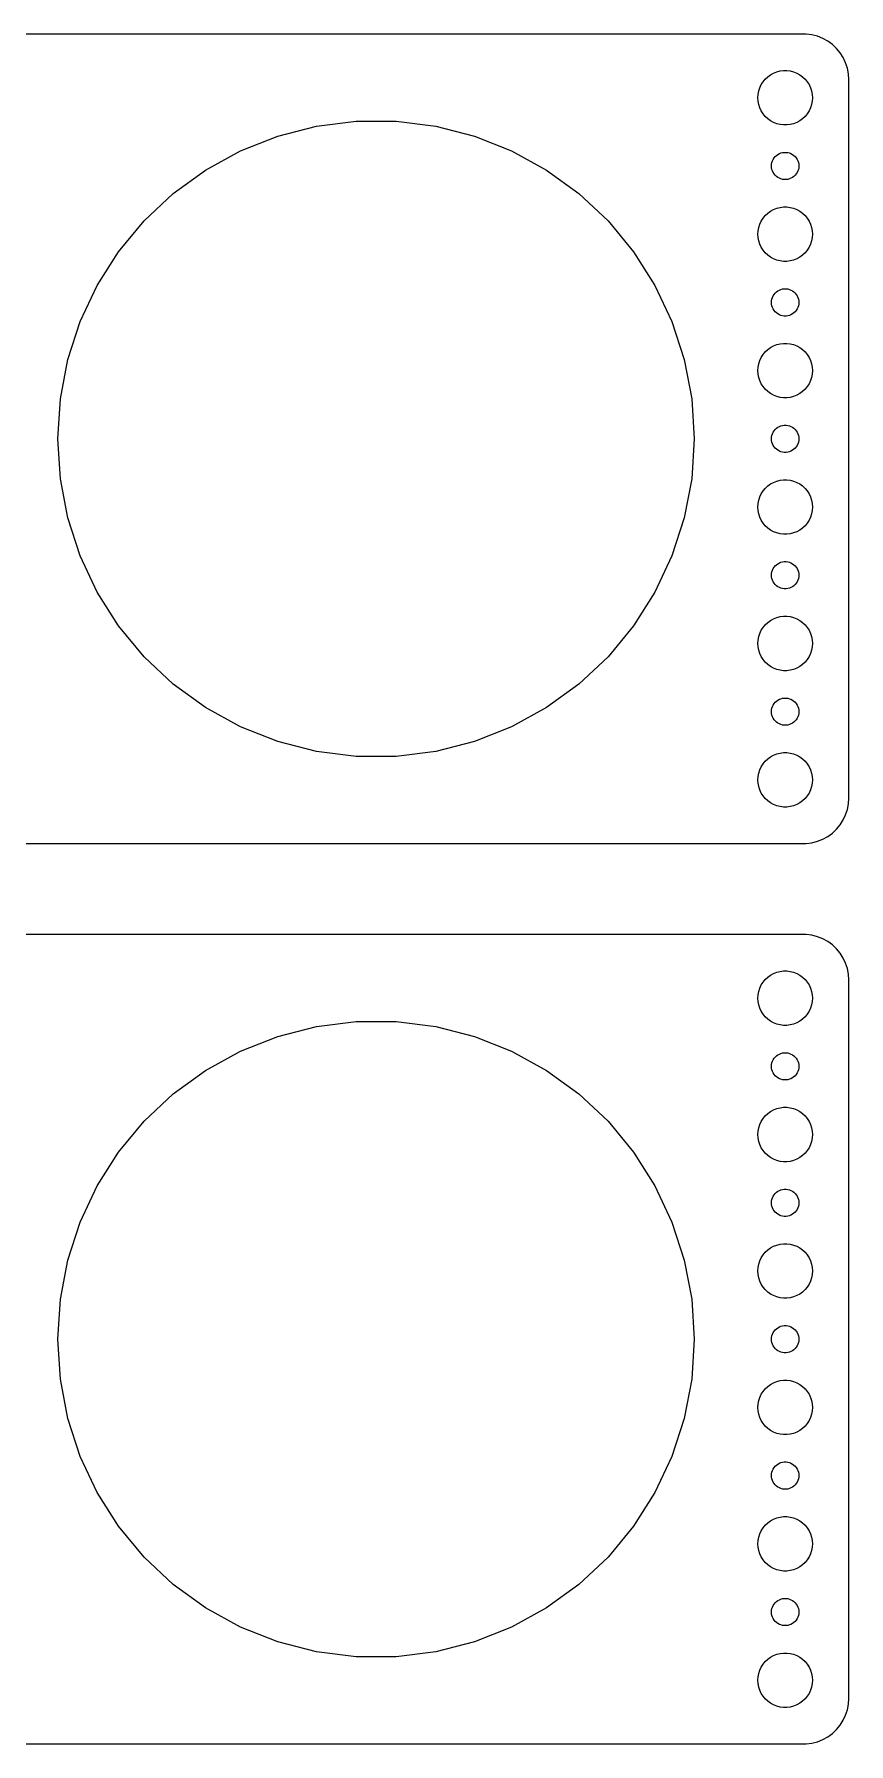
# Model space of a CAD drawing. Header units: metres. Extents: x -202 to 202, y 55 to 242.
# Drawn here: x 112.4 to 202, y 54.5 to 242.5 of the extents above; entities that cross this region are included whole.
import ezdxf

# ---------------------------------------------------------------- set-up
doc = ezdxf.new("R2010")
doc.units = ezdxf.units.M

msp = doc.modelspace()

# ---------------------------------------------------------------- linework, layer by layer
for p, q in [((197.314, 242.49), (-197.314, 242.49)), ((197.937, 242.411), (197.314, 242.49)), ((198.545, 242.255), (197.937, 242.411)), ((199.129, 242.024), (198.545, 242.255)), ((199.679, 241.722), (199.129, 242.024)), ((200.187, 241.353), (199.679, 241.722)), ((200.645, 240.923), (200.187, 241.353)), ((201.045, 240.439), (200.645, 240.923)), ((201.382, 239.909), (201.045, 240.439)), ((201.649, 239.341), (201.382, 239.909)), ((201.843, 238.743), (201.649, 239.341)), ((201.961, 238.127), (201.843, 238.743)), ((192.211, 236.604), (192.371, 236.945)), ((192.371, 236.945), (192.573, 237.263)), ((192.573, 237.263), (192.813, 237.554)), ((192.813, 237.554), (193.088, 237.812)), ((193.088, 237.812), (193.393, 238.033)), ((193.393, 238.033), (193.723, 238.214)), ((193.723, 238.214), (194.073, 238.353)), ((194.073, 238.353), (194.438, 238.447)), ((194.438, 238.447), (194.812, 238.494)), ((194.812, 238.494), (195.188, 238.494)), ((195.188, 238.494), (195.562, 238.447)), ((195.562, 238.447), (195.927, 238.353)), ((195.927, 238.353), (196.277, 238.214)), ((196.277, 238.214), (196.607, 238.033)), ((196.607, 238.033), (196.912, 237.812)), ((196.912, 237.812), (197.187, 237.554)), ((197.187, 237.554), (197.427, 237.263)), ((197.427, 237.263), (197.629, 236.945)), ((197.629, 236.945), (197.789, 236.604)), ((202, 237.5), (201.961, 238.127)), ((202, 158.5), (202, 237.5)), ((192, 235.5), (192.024, 235.876)), ((192.024, 235.124), (192, 235.5)), ((192.024, 235.876), (192.094, 236.246)), ((192.094, 234.754), (192.024, 235.124)), ((192.094, 236.246), (192.211, 236.604)), ((197.789, 236.604), (197.906, 236.246)), ((197.906, 236.246), (197.976, 235.876)), ((197.976, 235.124), (197.906, 234.754)), ((197.976, 235.876), (198, 235.5)), ((198, 235.5), (197.976, 235.124)), ((192.211, 234.396), (192.094, 234.754)), ((192.371, 234.055), (192.211, 234.396)), ((192.573, 233.737), (192.371, 234.055)), ((192.813, 233.446), (192.573, 233.737)), ((193.088, 233.188), (192.813, 233.446)), ((193.393, 232.967), (193.088, 233.188)), ((196.912, 233.188), (196.607, 232.967)), ((197.187, 233.446), (196.912, 233.188)), ((197.427, 233.737), (197.187, 233.446)), ((197.629, 234.055), (197.427, 233.737)), ((197.789, 234.396), (197.629, 234.055)), ((197.906, 234.754), (197.789, 234.396)), ((135.098, 229.669), (139.184, 231.287)), ((139.184, 231.287), (143.442, 232.38)), ((143.442, 232.38), (147.802, 232.931)), ((147.802, 232.931), (152.198, 232.931)), ((152.198, 232.931), (156.558, 232.38)), ((156.558, 232.38), (160.816, 231.287)), ((160.816, 231.287), (164.902, 229.669)), ((193.723, 232.786), (193.393, 232.967)), ((194.073, 232.647), (193.723, 232.786)), ((194.438, 232.553), (194.073, 232.647)), ((194.812, 232.506), (194.438, 232.553)), ((195.188, 232.506), (194.812, 232.506)), ((195.562, 232.553), (195.188, 232.506)), ((195.927, 232.647), (195.562, 232.553)), ((196.277, 232.786), (195.927, 232.647)), ((196.607, 232.967), (196.277, 232.786)), ((131.246, 227.551), (135.098, 229.669)), ((164.902, 229.669), (168.754, 227.551)), ((194.196, 229.266), (194.361, 229.357)), ((194.361, 229.357), (194.536, 229.427)), ((194.536, 229.427), (194.719, 229.473)), ((194.719, 229.473), (194.906, 229.497)), ((194.906, 229.497), (195.094, 229.497)), ((195.094, 229.497), (195.281, 229.473)), ((195.281, 229.473), (195.464, 229.427)), ((195.464, 229.427), (195.639, 229.357)), ((195.639, 229.357), (195.804, 229.266)), ((127.69, 224.968), (131.246, 227.551)), ((168.754, 227.551), (172.31, 224.968)), ((193.5, 228), (193.512, 228.188)), ((193.512, 227.812), (193.5, 228)), ((193.512, 228.188), (193.547, 228.373)), ((193.547, 227.627), (193.512, 227.812)), ((193.547, 228.373), (193.605, 228.552)), ((193.605, 227.448), (193.547, 227.627)), ((193.605, 228.552), (193.686, 228.723)), ((193.686, 228.723), (193.786, 228.882)), ((193.786, 228.882), (193.907, 229.027)), ((193.907, 229.027), (194.044, 229.156)), ((194.044, 229.156), (194.196, 229.266)), ((195.804, 229.266), (195.956, 229.156)), ((195.956, 229.156), (196.093, 229.027)), ((196.093, 229.027), (196.214, 228.882)), ((196.214, 228.882), (196.314, 228.723)), ((196.314, 228.723), (196.395, 228.552)), ((196.395, 228.552), (196.453, 228.373)), ((196.453, 227.627), (196.395, 227.448)), ((196.453, 228.373), (196.488, 228.188)), ((196.488, 227.812), (196.453, 227.627)), ((196.488, 228.188), (196.5, 228)), ((196.5, 228), (196.488, 227.812)), ((193.686, 227.277), (193.605, 227.448)), ((193.786, 227.118), (193.686, 227.277)), ((193.907, 226.973), (193.786, 227.118)), ((194.044, 226.844), (193.907, 226.973)), ((194.196, 226.734), (194.044, 226.844)), ((194.361, 226.643), (194.196, 226.734)), ((194.536, 226.573), (194.361, 226.643)), ((194.719, 226.527), (194.536, 226.573)), ((194.906, 226.503), (194.719, 226.527)), ((195.094, 226.503), (194.906, 226.503)), ((195.281, 226.527), (195.094, 226.503)), ((195.464, 226.573), (195.281, 226.527)), ((195.639, 226.643), (195.464, 226.573)), ((195.804, 226.734), (195.639, 226.643)), ((195.956, 226.844), (195.804, 226.734)), ((196.093, 226.973), (195.956, 226.844)), ((196.214, 227.118), (196.093, 226.973)), ((196.314, 227.277), (196.214, 227.118)), ((196.395, 227.448), (196.314, 227.277)), ((124.486, 221.959), (127.69, 224.968)), ((172.31, 224.968), (175.514, 221.959)), ((121.684, 218.572), (124.486, 221.959)), ((175.514, 221.959), (178.316, 218.572)), ((192.211, 221.604), (192.371, 221.945)), ((192.371, 221.945), (192.573, 222.263)), ((192.573, 222.263), (192.813, 222.554)), ((192.813, 222.554), (193.088, 222.812)), ((193.088, 222.812), (193.393, 223.033)), ((193.393, 223.033), (193.723, 223.214)), ((193.723, 223.214), (194.073, 223.353)), ((194.073, 223.353), (194.438, 223.447)), ((194.438, 223.447), (194.812, 223.494)), ((194.812, 223.494), (195.188, 223.494)), ((195.188, 223.494), (195.562, 223.447)), ((195.562, 223.447), (195.927, 223.353)), ((195.927, 223.353), (196.277, 223.214)), ((196.277, 223.214), (196.607, 223.033)), ((196.607, 223.033), (196.912, 222.812)), ((196.912, 222.812), (197.187, 222.554)), ((197.187, 222.554), (197.427, 222.263)), ((197.427, 222.263), (197.629, 221.945)), ((197.629, 221.945), (197.789, 221.604)), ((192, 220.5), (192.024, 220.876)), ((192.024, 220.124), (192, 220.5)), ((192.024, 220.876), (192.094, 221.246)), ((192.094, 219.754), (192.024, 220.124)), ((192.094, 221.246), (192.211, 221.604)), ((197.789, 221.604), (197.906, 221.246)), ((197.906, 221.246), (197.976, 220.876)), ((197.976, 220.124), (197.906, 219.754)), ((197.976, 220.876), (198, 220.5)), ((198, 220.5), (197.976, 220.124)), ((119.329, 214.861), (121.684, 218.572)), ((178.316, 218.572), (180.671, 214.861)), ((192.211, 219.396), (192.094, 219.754)), ((192.371, 219.055), (192.211, 219.396)), ((192.573, 218.737), (192.371, 219.055)), ((192.813, 218.446), (192.573, 218.737)), ((193.088, 218.188), (192.813, 218.446)), ((193.393, 217.967), (193.088, 218.188)), ((196.912, 218.188), (196.607, 217.967)), ((197.187, 218.446), (196.912, 218.188)), ((197.427, 218.737), (197.187, 218.446)), ((197.629, 219.055), (197.427, 218.737)), ((197.789, 219.396), (197.629, 219.055)), ((197.906, 219.754), (197.789, 219.396)), ((193.723, 217.786), (193.393, 217.967)), ((194.073, 217.647), (193.723, 217.786)), ((194.438, 217.553), (194.073, 217.647)), ((194.812, 217.506), (194.438, 217.553)), ((195.188, 217.506), (194.812, 217.506)), ((195.562, 217.553), (195.188, 217.506)), ((195.927, 217.647), (195.562, 217.553)), ((196.277, 217.786), (195.927, 217.647)), ((196.607, 217.967), (196.277, 217.786)), ((117.458, 210.884), (119.329, 214.861)), ((180.671, 214.861), (182.542, 210.884)), ((194.196, 214.266), (194.361, 214.357)), ((194.361, 214.357), (194.536, 214.427)), ((194.536, 214.427), (194.719, 214.473)), ((194.719, 214.473), (194.906, 214.497)), ((194.906, 214.497), (195.094, 214.497)), ((195.094, 214.497), (195.281, 214.473)), ((195.281, 214.473), (195.464, 214.427)), ((195.464, 214.427), (195.639, 214.357)), ((195.639, 214.357), (195.804, 214.266)), ((193.5, 213), (193.512, 213.188)), ((193.512, 212.812), (193.5, 213)), ((193.512, 213.188), (193.547, 213.373)), ((193.547, 212.627), (193.512, 212.812)), ((193.547, 213.373), (193.605, 213.552)), ((193.605, 212.448), (193.547, 212.627)), ((193.605, 213.552), (193.686, 213.723)), ((193.686, 212.277), (193.605, 212.448)), ((193.686, 213.723), (193.786, 213.882)), ((193.786, 213.882), (193.907, 214.027)), ((193.907, 214.027), (194.044, 214.156)), ((194.044, 214.156), (194.196, 214.266)), ((195.804, 214.266), (195.956, 214.156)), ((195.956, 214.156), (196.093, 214.027)), ((196.093, 214.027), (196.214, 213.882)), ((196.214, 213.882), (196.314, 213.723)), ((196.314, 213.723), (196.395, 213.552)), ((196.395, 212.448), (196.314, 212.277)), ((196.395, 213.552), (196.453, 213.373)), ((196.453, 212.627), (196.395, 212.448)), ((196.453, 213.373), (196.488, 213.188)), ((196.488, 212.812), (196.453, 212.627)), ((196.488, 213.188), (196.5, 213)), ((196.5, 213), (196.488, 212.812)), ((116.1, 206.704), (117.458, 210.884)), ((182.542, 210.884), (183.9, 206.704)), ((193.786, 212.118), (193.686, 212.277)), ((193.907, 211.973), (193.786, 212.118)), ((194.044, 211.844), (193.907, 211.973)), ((194.196, 211.734), (194.044, 211.844)), ((194.361, 211.643), (194.196, 211.734)), ((194.536, 211.573), (194.361, 211.643)), ((194.719, 211.527), (194.536, 211.573)), ((194.906, 211.503), (194.719, 211.527)), ((195.094, 211.503), (194.906, 211.503)), ((195.281, 211.527), (195.094, 211.503)), ((195.464, 211.573), (195.281, 211.527)), ((195.639, 211.643), (195.464, 211.573)), ((195.804, 211.734), (195.639, 211.643)), ((195.956, 211.844), (195.804, 211.734)), ((196.093, 211.973), (195.956, 211.844)), ((196.214, 212.118), (196.093, 211.973)), ((196.314, 212.277), (196.214, 212.118)), ((192.211, 206.604), (192.371, 206.945)), ((192.371, 206.945), (192.573, 207.263)), ((192.573, 207.263), (192.813, 207.554)), ((192.813, 207.554), (193.088, 207.812)), ((193.088, 207.812), (193.393, 208.033)), ((193.393, 208.033), (193.723, 208.214)), ((193.723, 208.214), (194.073, 208.353)), ((194.073, 208.353), (194.438, 208.447)), ((194.438, 208.447), (194.812, 208.494)), ((194.812, 208.494), (195.188, 208.494)), ((195.188, 208.494), (195.562, 208.447)), ((195.562, 208.447), (195.927, 208.353)), ((195.927, 208.353), (196.277, 208.214)), ((196.277, 208.214), (196.607, 208.033)), ((196.607, 208.033), (196.912, 207.812)), ((196.912, 207.812), (197.187, 207.554)), ((197.187, 207.554), (197.427, 207.263)), ((197.427, 207.263), (197.629, 206.945)), ((197.629, 206.945), (197.789, 206.604)), ((115.276, 202.387), (116.1, 206.704)), ((183.9, 206.704), (184.724, 202.387)), ((192, 205.5), (192.024, 205.876)), ((192.024, 205.124), (192, 205.5)), ((192.024, 205.876), (192.094, 206.246)), ((192.094, 204.754), (192.024, 205.124)), ((192.094, 206.246), (192.211, 206.604)), ((197.789, 206.604), (197.906, 206.246)), ((197.906, 206.246), (197.976, 205.876)), ((197.976, 205.124), (197.906, 204.754)), ((197.976, 205.876), (198, 205.5)), ((198, 205.5), (197.976, 205.124)), ((192.211, 204.396), (192.094, 204.754)), ((192.371, 204.055), (192.211, 204.396)), ((192.573, 203.737), (192.371, 204.055)), ((192.813, 203.446), (192.573, 203.737)), ((193.088, 203.188), (192.813, 203.446)), ((193.393, 202.967), (193.088, 203.188)), ((196.912, 203.188), (196.607, 202.967)), ((197.187, 203.446), (196.912, 203.188)), ((197.427, 203.737), (197.187, 203.446)), ((197.629, 204.055), (197.427, 203.737)), ((197.789, 204.396), (197.629, 204.055)), ((197.906, 204.754), (197.789, 204.396)), ((115, 198), (115.276, 202.387)), ((184.724, 202.387), (185, 198)), ((193.723, 202.786), (193.393, 202.967)), ((194.073, 202.647), (193.723, 202.786)), ((194.438, 202.553), (194.073, 202.647)), ((194.812, 202.506), (194.438, 202.553)), ((195.188, 202.506), (194.812, 202.506)), ((195.562, 202.553), (195.188, 202.506)), ((195.927, 202.647), (195.562, 202.553)), ((196.277, 202.786), (195.927, 202.647)), ((196.607, 202.967), (196.277, 202.786)), ((194.044, 199.156), (194.196, 199.266)), ((194.196, 199.266), (194.361, 199.357)), ((194.361, 199.357), (194.536, 199.427)), ((194.536, 199.427), (194.719, 199.473)), ((194.719, 199.473), (194.906, 199.497)), ((194.906, 199.497), (195.094, 199.497)), ((195.094, 199.497), (195.281, 199.473)), ((195.281, 199.473), (195.464, 199.427)), ((195.464, 199.427), (195.639, 199.357)), ((195.639, 199.357), (195.804, 199.266)), ((195.804, 199.266), (195.956, 199.156)), ((115.276, 193.613), (115, 198)), ((185, 198), (184.724, 193.613)), ((193.5, 198), (193.512, 198.188)), ((193.512, 197.812), (193.5, 198)), ((193.512, 198.188), (193.547, 198.373)), ((193.547, 197.627), (193.512, 197.812)), ((193.547, 198.373), (193.605, 198.552)), ((193.605, 197.448), (193.547, 197.627)), ((193.605, 198.552), (193.686, 198.723)), ((193.686, 197.277), (193.605, 197.448)), ((193.686, 198.723), (193.786, 198.882)), ((193.786, 198.882), (193.907, 199.027)), ((193.907, 199.027), (194.044, 199.156)), ((195.956, 199.156), (196.093, 199.027)), ((196.093, 199.027), (196.214, 198.882)), ((196.214, 198.882), (196.314, 198.723)), ((196.314, 198.723), (196.395, 198.552)), ((196.395, 197.448), (196.314, 197.277)), ((196.395, 198.552), (196.453, 198.373)), ((196.453, 197.627), (196.395, 197.448)), ((196.453, 198.373), (196.488, 198.188)), ((196.488, 197.812), (196.453, 197.627)), ((196.488, 198.188), (196.5, 198)), ((196.5, 198), (196.488, 197.812)), ((193.786, 197.118), (193.686, 197.277)), ((193.907, 196.973), (193.786, 197.118)), ((194.044, 196.844), (193.907, 196.973)), ((194.196, 196.734), (194.044, 196.844)), ((194.361, 196.643), (194.196, 196.734)), ((194.536, 196.573), (194.361, 196.643)), ((194.719, 196.527), (194.536, 196.573)), ((194.906, 196.503), (194.719, 196.527)), ((195.094, 196.503), (194.906, 196.503)), ((195.281, 196.527), (195.094, 196.503)), ((195.464, 196.573), (195.281, 196.527)), ((195.639, 196.643), (195.464, 196.573)), ((195.804, 196.734), (195.639, 196.643)), ((195.956, 196.844), (195.804, 196.734)), ((196.093, 196.973), (195.956, 196.844)), ((196.214, 197.118), (196.093, 196.973)), ((196.314, 197.277), (196.214, 197.118)), ((116.1, 189.296), (115.276, 193.613)), ((184.724, 193.613), (183.9, 189.296)), ((192.211, 191.604), (192.371, 191.945)), ((192.371, 191.945), (192.573, 192.263)), ((192.573, 192.263), (192.813, 192.554)), ((192.813, 192.554), (193.088, 192.812)), ((193.088, 192.812), (193.393, 193.033)), ((193.393, 193.033), (193.723, 193.214)), ((193.723, 193.214), (194.073, 193.353)), ((194.073, 193.353), (194.438, 193.447)), ((194.438, 193.447), (194.812, 193.494)), ((194.812, 193.494), (195.188, 193.494)), ((195.188, 193.494), (195.562, 193.447)), ((195.562, 193.447), (195.927, 193.353)), ((195.927, 193.353), (196.277, 193.214)), ((196.277, 193.214), (196.607, 193.033)), ((196.607, 193.033), (196.912, 192.812)), ((196.912, 192.812), (197.187, 192.554)), ((197.187, 192.554), (197.427, 192.263)), ((197.427, 192.263), (197.629, 191.945)), ((197.629, 191.945), (197.789, 191.604)), ((192, 190.5), (192.024, 190.876)), ((192.024, 190.124), (192, 190.5)), ((192.024, 190.876), (192.094, 191.246)), ((192.094, 189.754), (192.024, 190.124)), ((192.094, 191.246), (192.211, 191.604)), ((197.789, 191.604), (197.906, 191.246)), ((197.906, 191.246), (197.976, 190.876)), ((197.976, 190.124), (197.906, 189.754)), ((197.976, 190.876), (198, 190.5)), ((198, 190.5), (197.976, 190.124)), ((117.458, 185.116), (116.1, 189.296)), ((183.9, 189.296), (182.542, 185.116)), ((192.211, 189.396), (192.094, 189.754)), ((192.371, 189.055), (192.211, 189.396)), ((192.573, 188.737), (192.371, 189.055)), ((192.813, 188.446), (192.573, 188.737)), ((193.088, 188.188), (192.813, 188.446)), ((193.393, 187.967), (193.088, 188.188)), ((196.912, 188.188), (196.607, 187.967)), ((197.187, 188.446), (196.912, 188.188)), ((197.427, 188.737), (197.187, 188.446)), ((197.629, 189.055), (197.427, 188.737)), ((197.789, 189.396), (197.629, 189.055)), ((197.906, 189.754), (197.789, 189.396)), ((193.723, 187.786), (193.393, 187.967)), ((194.073, 187.647), (193.723, 187.786)), ((194.438, 187.553), (194.073, 187.647)), ((194.812, 187.506), (194.438, 187.553)), ((195.188, 187.506), (194.812, 187.506)), ((195.562, 187.553), (195.188, 187.506)), ((195.927, 187.647), (195.562, 187.553)), ((196.277, 187.786), (195.927, 187.647)), ((196.607, 187.967), (196.277, 187.786)), ((119.329, 181.139), (117.458, 185.116)), ((182.542, 185.116), (180.671, 181.139)), ((194.044, 184.156), (194.196, 184.266)), ((194.196, 184.266), (194.361, 184.357)), ((194.361, 184.357), (194.536, 184.427)), ((194.536, 184.427), (194.719, 184.473)), ((194.719, 184.473), (194.906, 184.497)), ((194.906, 184.497), (195.094, 184.497)), ((195.094, 184.497), (195.281, 184.473)), ((195.281, 184.473), (195.464, 184.427)), ((195.464, 184.427), (195.639, 184.357)), ((195.639, 184.357), (195.804, 184.266)), ((195.804, 184.266), (195.956, 184.156)), ((193.5, 183), (193.512, 183.188)), ((193.512, 182.812), (193.5, 183)), ((193.512, 183.188), (193.547, 183.373)), ((193.547, 182.627), (193.512, 182.812)), ((193.547, 183.373), (193.605, 183.552)), ((193.605, 182.448), (193.547, 182.627)), ((193.605, 183.552), (193.686, 183.723)), ((193.686, 182.277), (193.605, 182.448)), ((193.686, 183.723), (193.786, 183.882)), ((193.786, 183.882), (193.907, 184.027)), ((193.907, 184.027), (194.044, 184.156)), ((195.956, 184.156), (196.093, 184.027)), ((196.093, 184.027), (196.214, 183.882)), ((196.214, 183.882), (196.314, 183.723)), ((196.314, 183.723), (196.395, 183.552)), ((196.395, 182.448), (196.314, 182.277)), ((196.395, 183.552), (196.453, 183.373)), ((196.453, 182.627), (196.395, 182.448)), ((196.453, 183.373), (196.488, 183.188)), ((196.488, 182.812), (196.453, 182.627)), ((196.488, 183.188), (196.5, 183)), ((196.5, 183), (196.488, 182.812)), ((121.684, 177.428), (119.329, 181.139)), ((180.671, 181.139), (178.316, 177.428)), ((193.786, 182.118), (193.686, 182.277)), ((193.907, 181.973), (193.786, 182.118)), ((194.044, 181.844), (193.907, 181.973)), ((194.196, 181.734), (194.044, 181.844)), ((194.361, 181.643), (194.196, 181.734)), ((194.536, 181.573), (194.361, 181.643)), ((194.719, 181.527), (194.536, 181.573)), ((194.906, 181.503), (194.719, 181.527)), ((195.094, 181.503), (194.906, 181.503)), ((195.281, 181.527), (195.094, 181.503)), ((195.464, 181.573), (195.281, 181.527)), ((195.639, 181.643), (195.464, 181.573)), ((195.804, 181.734), (195.639, 181.643)), ((195.956, 181.844), (195.804, 181.734)), ((196.093, 181.973), (195.956, 181.844)), ((196.214, 182.118), (196.093, 181.973)), ((196.314, 182.277), (196.214, 182.118)), ((124.486, 174.041), (121.684, 177.428)), ((178.316, 177.428), (175.514, 174.041)), ((192.211, 176.604), (192.371, 176.945)), ((192.371, 176.945), (192.573, 177.263)), ((192.573, 177.263), (192.813, 177.554)), ((192.813, 177.554), (193.088, 177.812)), ((193.088, 177.812), (193.393, 178.033)), ((193.393, 178.033), (193.723, 178.214)), ((193.723, 178.214), (194.073, 178.353)), ((194.073, 178.353), (194.438, 178.447)), ((194.438, 178.447), (194.812, 178.494)), ((194.812, 178.494), (195.188, 178.494)), ((195.188, 178.494), (195.562, 178.447)), ((195.562, 178.447), (195.927, 178.353)), ((195.927, 178.353), (196.277, 178.214)), ((196.277, 178.214), (196.607, 178.033)), ((196.607, 178.033), (196.912, 177.812)), ((196.912, 177.812), (197.187, 177.554)), ((197.187, 177.554), (197.427, 177.263)), ((197.427, 177.263), (197.629, 176.945)), ((197.629, 176.945), (197.789, 176.604)), ((192, 175.5), (192.024, 175.876)), ((192.024, 175.124), (192, 175.5)), ((192.024, 175.876), (192.094, 176.246)), ((192.094, 174.754), (192.024, 175.124)), ((192.094, 176.246), (192.211, 176.604)), ((197.789, 176.604), (197.906, 176.246)), ((197.906, 176.246), (197.976, 175.876)), ((197.976, 175.124), (197.906, 174.754)), ((197.976, 175.876), (198, 175.5)), ((198, 175.5), (197.976, 175.124)), ((127.69, 171.032), (124.486, 174.041)), ((175.514, 174.041), (172.31, 171.032)), ((192.211, 174.396), (192.094, 174.754)), ((192.371, 174.055), (192.211, 174.396)), ((192.573, 173.737), (192.371, 174.055)), ((192.813, 173.446), (192.573, 173.737)), ((193.088, 173.188), (192.813, 173.446)), ((193.393, 172.967), (193.088, 173.188)), ((193.723, 172.786), (193.393, 172.967)), ((196.607, 172.967), (196.277, 172.786)), ((196.912, 173.188), (196.607, 172.967)), ((197.187, 173.446), (196.912, 173.188)), ((197.427, 173.737), (197.187, 173.446)), ((197.629, 174.055), (197.427, 173.737)), ((197.789, 174.396), (197.629, 174.055)), ((197.906, 174.754), (197.789, 174.396)), ((194.073, 172.647), (193.723, 172.786)), ((194.438, 172.553), (194.073, 172.647)), ((194.812, 172.506), (194.438, 172.553)), ((195.188, 172.506), (194.812, 172.506)), ((195.562, 172.553), (195.188, 172.506)), ((195.927, 172.647), (195.562, 172.553)), ((196.277, 172.786), (195.927, 172.647)), ((131.246, 168.449), (127.69, 171.032)), ((172.31, 171.032), (168.754, 168.449)), ((194.044, 169.156), (194.196, 169.266)), ((194.196, 169.266), (194.361, 169.357)), ((194.361, 169.357), (194.536, 169.427)), ((194.536, 169.427), (194.719, 169.473)), ((194.719, 169.473), (194.906, 169.497)), ((194.906, 169.497), (195.094, 169.497)), ((195.094, 169.497), (195.281, 169.473)), ((195.281, 169.473), (195.464, 169.427)), ((195.464, 169.427), (195.639, 169.357)), ((195.639, 169.357), (195.804, 169.266)), ((195.804, 169.266), (195.956, 169.156)), ((135.098, 166.331), (131.246, 168.449)), ((168.754, 168.449), (164.902, 166.331)), ((193.5, 168), (193.512, 168.188)), ((193.512, 167.812), (193.5, 168)), ((193.512, 168.188), (193.547, 168.373)), ((193.547, 167.627), (193.512, 167.812)), ((193.547, 168.373), (193.605, 168.552)), ((193.605, 167.448), (193.547, 167.627)), ((193.605, 168.552), (193.686, 168.723)), ((193.686, 167.277), (193.605, 167.448)), ((193.686, 168.723), (193.786, 168.882)), ((193.786, 168.882), (193.907, 169.027)), ((193.907, 169.027), (194.044, 169.156)), ((195.956, 169.156), (196.093, 169.027)), ((196.093, 169.027), (196.214, 168.882)), ((196.214, 168.882), (196.314, 168.723)), ((196.314, 168.723), (196.395, 168.552)), ((196.395, 167.448), (196.314, 167.277)), ((196.395, 168.552), (196.453, 168.373)), ((196.453, 167.627), (196.395, 167.448)), ((196.453, 168.373), (196.488, 168.188)), ((196.488, 167.812), (196.453, 167.627)), ((196.488, 168.188), (196.5, 168)), ((196.5, 168), (196.488, 167.812)), ((139.184, 164.713), (135.098, 166.331)), ((164.902, 166.331), (160.816, 164.713)), ((193.786, 167.118), (193.686, 167.277)), ((193.907, 166.973), (193.786, 167.118)), ((194.044, 166.844), (193.907, 166.973)), ((194.196, 166.734), (194.044, 166.844)), ((194.361, 166.643), (194.196, 166.734)), ((194.536, 166.573), (194.361, 166.643)), ((194.719, 166.527), (194.536, 166.573)), ((194.906, 166.503), (194.719, 166.527)), ((195.094, 166.503), (194.906, 166.503)), ((195.281, 166.527), (195.094, 166.503)), ((195.464, 166.573), (195.281, 166.527)), ((195.639, 166.643), (195.464, 166.573)), ((195.804, 166.734), (195.639, 166.643)), ((195.956, 166.844), (195.804, 166.734)), ((196.093, 166.973), (195.956, 166.844)), ((196.214, 167.118), (196.093, 166.973)), ((196.314, 167.277), (196.214, 167.118)), ((143.442, 163.62), (139.184, 164.713)), ((147.802, 163.069), (143.442, 163.62)), ((156.558, 163.62), (152.198, 163.069)), ((160.816, 164.713), (156.558, 163.62)), ((152.198, 163.069), (147.802, 163.069)), ((192.211, 161.604), (192.371, 161.945)), ((192.371, 161.945), (192.573, 162.263)), ((192.573, 162.263), (192.813, 162.554)), ((192.813, 162.554), (193.088, 162.812)), ((193.088, 162.812), (193.393, 163.033)), ((193.393, 163.033), (193.723, 163.214)), ((193.723, 163.214), (194.073, 163.353)), ((194.073, 163.353), (194.438, 163.447)), ((194.438, 163.447), (194.812, 163.494)), ((194.812, 163.494), (195.188, 163.494)), ((195.188, 163.494), (195.562, 163.447)), ((195.562, 163.447), (195.927, 163.353)), ((195.927, 163.353), (196.277, 163.214)), ((196.277, 163.214), (196.607, 163.033)), ((196.607, 163.033), (196.912, 162.812)), ((196.912, 162.812), (197.187, 162.554)), ((197.187, 162.554), (197.427, 162.263)), ((197.427, 162.263), (197.629, 161.945)), ((197.629, 161.945), (197.789, 161.604)), ((192, 160.5), (192.024, 160.876)), ((192.024, 160.124), (192, 160.5)), ((192.024, 160.876), (192.094, 161.246)), ((192.094, 159.754), (192.024, 160.124)), ((192.094, 161.246), (192.211, 161.604)), ((197.789, 161.604), (197.906, 161.246)), ((197.906, 161.246), (197.976, 160.876)), ((197.976, 160.124), (197.906, 159.754)), ((197.976, 160.876), (198, 160.5)), ((198, 160.5), (197.976, 160.124)), ((192.211, 159.396), (192.094, 159.754)), ((192.371, 159.055), (192.211, 159.396)), ((192.573, 158.737), (192.371, 159.055)), ((192.813, 158.446), (192.573, 158.737)), ((193.088, 158.188), (192.813, 158.446)), ((193.393, 157.967), (193.088, 158.188)), ((193.723, 157.786), (193.393, 157.967)), ((196.607, 157.967), (196.277, 157.786)), ((196.912, 158.188), (196.607, 157.967)), ((197.187, 158.446), (196.912, 158.188)), ((197.427, 158.737), (197.187, 158.446)), ((197.629, 159.055), (197.427, 158.737)), ((197.789, 159.396), (197.629, 159.055)), ((197.906, 159.754), (197.789, 159.396)), ((201.961, 157.873), (202, 158.5)), ((194.073, 157.647), (193.723, 157.786)), ((194.438, 157.553), (194.073, 157.647)), ((194.812, 157.506), (194.438, 157.553)), ((195.188, 157.506), (194.812, 157.506)), ((195.562, 157.553), (195.188, 157.506)), ((195.927, 157.647), (195.562, 157.553)), ((196.277, 157.786), (195.927, 157.647)), ((201.045, 155.561), (201.382, 156.091)), ((201.382, 156.091), (201.649, 156.659)), ((201.649, 156.659), (201.843, 157.257)), ((201.843, 157.257), (201.961, 157.873)), ((199.129, 153.976), (199.679, 154.278)), ((199.679, 154.278), (200.187, 154.647)), ((200.187, 154.647), (200.645, 155.077)), ((200.645, 155.077), (201.045, 155.561)), ((-197.314, 153.51), (197.314, 153.51)), ((197.314, 153.51), (197.937, 153.589)), ((197.937, 153.589), (198.545, 153.745)), ((198.545, 153.745), (199.129, 153.976)), ((197.314, 143.49), (-197.314, 143.49)), ((197.937, 143.411), (197.314, 143.49)), ((198.545, 143.255), (197.937, 143.411)), ((199.129, 143.024), (198.545, 143.255)), ((199.679, 142.722), (199.129, 143.024)), ((200.187, 142.353), (199.679, 142.722)), ((200.645, 141.923), (200.187, 142.353)), ((201.045, 141.439), (200.645, 141.923)), ((201.382, 140.909), (201.045, 141.439)), ((193.393, 139.033), (193.723, 139.214)), ((193.723, 139.214), (194.073, 139.353)), ((194.073, 139.353), (194.438, 139.447)), ((194.438, 139.447), (194.812, 139.494)), ((194.812, 139.494), (195.188, 139.494)), ((195.188, 139.494), (195.562, 139.447)), ((195.562, 139.447), (195.927, 139.353)), ((195.927, 139.353), (196.277, 139.214)), ((196.277, 139.214), (196.607, 139.033)), ((201.649, 140.341), (201.382, 140.909)), ((201.843, 139.743), (201.649, 140.341)), ((201.961, 139.127), (201.843, 139.743)), ((202, 138.5), (201.961, 139.127)), ((192.024, 136.876), (192.094, 137.246)), ((192.094, 137.246), (192.211, 137.604)), ((192.211, 137.604), (192.371, 137.945)), ((192.371, 137.945), (192.573, 138.263)), ((192.573, 138.263), (192.813, 138.554)), ((192.813, 138.554), (193.088, 138.812)), ((193.088, 138.812), (193.393, 139.033)), ((196.607, 139.033), (196.912, 138.812)), ((196.912, 138.812), (197.187, 138.554)), ((197.187, 138.554), (197.427, 138.263)), ((197.427, 138.263), (197.629, 137.945)), ((197.629, 137.945), (197.789, 137.604)), ((197.789, 137.604), (197.906, 137.246)), ((197.906, 137.246), (197.976, 136.876)), ((202, 59.5), (202, 138.5)), ((192, 136.5), (192.024, 136.876)), ((192.024, 136.124), (192, 136.5)), ((192.094, 135.754), (192.024, 136.124)), ((192.211, 135.396), (192.094, 135.754)), ((192.371, 135.055), (192.211, 135.396)), ((197.789, 135.396), (197.629, 135.055)), ((197.906, 135.754), (197.789, 135.396)), ((197.976, 136.124), (197.906, 135.754)), ((197.976, 136.876), (198, 136.5)), ((198, 136.5), (197.976, 136.124)), ((143.442, 133.38), (147.802, 133.931)), ((147.802, 133.931), (152.198, 133.931)), ((152.198, 133.931), (156.558, 133.38)), ((192.573, 134.737), (192.371, 135.055)), ((192.813, 134.446), (192.573, 134.737)), ((193.088, 134.188), (192.813, 134.446)), ((193.393, 133.967), (193.088, 134.188)), ((193.723, 133.786), (193.393, 133.967)), ((194.073, 133.647), (193.723, 133.786)), ((194.438, 133.553), (194.073, 133.647)), ((194.812, 133.506), (194.438, 133.553)), ((195.188, 133.506), (194.812, 133.506)), ((195.562, 133.553), (195.188, 133.506)), ((195.927, 133.647), (195.562, 133.553)), ((196.277, 133.786), (195.927, 133.647)), ((196.607, 133.967), (196.277, 133.786)), ((196.912, 134.188), (196.607, 133.967)), ((197.187, 134.446), (196.912, 134.188)), ((197.427, 134.737), (197.187, 134.446)), ((197.629, 135.055), (197.427, 134.737)), ((135.098, 130.669), (139.184, 132.287)), ((139.184, 132.287), (143.442, 133.38)), ((156.558, 133.38), (160.816, 132.287)), ((160.816, 132.287), (164.902, 130.669)), ((131.246, 128.551), (135.098, 130.669)), ((164.902, 130.669), (168.754, 128.551)), ((193.605, 129.552), (193.686, 129.723)), ((193.686, 129.723), (193.786, 129.882)), ((193.786, 129.882), (193.907, 130.027)), ((193.907, 130.027), (194.044, 130.156)), ((194.044, 130.156), (194.196, 130.266)), ((194.196, 130.266), (194.361, 130.357)), ((194.361, 130.357), (194.536, 130.427)), ((194.536, 130.427), (194.719, 130.473)), ((194.719, 130.473), (194.906, 130.497)), ((194.906, 130.497), (195.094, 130.497)), ((195.094, 130.497), (195.281, 130.473)), ((195.281, 130.473), (195.464, 130.427)), ((195.464, 130.427), (195.639, 130.357)), ((195.639, 130.357), (195.804, 130.266)), ((195.804, 130.266), (195.956, 130.156)), ((195.956, 130.156), (196.093, 130.027)), ((196.093, 130.027), (196.214, 129.882)), ((196.214, 129.882), (196.314, 129.723)), ((196.314, 129.723), (196.395, 129.552)), ((127.69, 125.968), (131.246, 128.551)), ((168.754, 128.551), (172.31, 125.968)), ((193.5, 129), (193.512, 129.188)), ((193.512, 128.812), (193.5, 129)), ((193.512, 129.188), (193.547, 129.373)), ((193.547, 128.627), (193.512, 128.812)), ((193.547, 129.373), (193.605, 129.552)), ((193.605, 128.448), (193.547, 128.627)), ((193.686, 128.277), (193.605, 128.448)), ((193.786, 128.118), (193.686, 128.277)), ((193.907, 127.973), (193.786, 128.118)), ((194.044, 127.844), (193.907, 127.973)), ((194.196, 127.734), (194.044, 127.844)), ((195.956, 127.844), (195.804, 127.734)), ((196.093, 127.973), (195.956, 127.844)), ((196.214, 128.118), (196.093, 127.973)), ((196.314, 128.277), (196.214, 128.118)), ((196.395, 128.448), (196.314, 128.277)), ((196.395, 129.552), (196.453, 129.373)), ((196.453, 128.627), (196.395, 128.448)), ((196.453, 129.373), (196.488, 129.188)), ((196.488, 128.812), (196.453, 128.627)), ((196.488, 129.188), (196.5, 129)), ((196.5, 129), (196.488, 128.812)), ((124.486, 122.959), (127.69, 125.968)), ((172.31, 125.968), (175.514, 122.959)), ((194.361, 127.643), (194.196, 127.734)), ((194.536, 127.573), (194.361, 127.643)), ((194.719, 127.527), (194.536, 127.573)), ((194.906, 127.503), (194.719, 127.527)), ((195.094, 127.503), (194.906, 127.503)), ((195.281, 127.527), (195.094, 127.503)), ((195.464, 127.573), (195.281, 127.527)), ((195.639, 127.643), (195.464, 127.573)), ((195.804, 127.734), (195.639, 127.643)), ((193.393, 124.033), (193.723, 124.214)), ((193.723, 124.214), (194.073, 124.353)), ((194.073, 124.353), (194.438, 124.447)), ((194.438, 124.447), (194.812, 124.494)), ((194.812, 124.494), (195.188, 124.494)), ((195.188, 124.494), (195.562, 124.447)), ((195.562, 124.447), (195.927, 124.353)), ((195.927, 124.353), (196.277, 124.214)), ((196.277, 124.214), (196.607, 124.033)), ((121.684, 119.572), (124.486, 122.959)), ((175.514, 122.959), (178.316, 119.572)), ((192.024, 121.876), (192.094, 122.246)), ((192.094, 122.246), (192.211, 122.604)), ((192.211, 122.604), (192.371, 122.945)), ((192.371, 122.945), (192.573, 123.263)), ((192.573, 123.263), (192.813, 123.554)), ((192.813, 123.554), (193.088, 123.812)), ((193.088, 123.812), (193.393, 124.033)), ((196.607, 124.033), (196.912, 123.812)), ((196.912, 123.812), (197.187, 123.554)), ((197.187, 123.554), (197.427, 123.263)), ((197.427, 123.263), (197.629, 122.945)), ((197.629, 122.945), (197.789, 122.604)), ((197.789, 122.604), (197.906, 122.246)), ((197.906, 122.246), (197.976, 121.876)), ((192, 121.5), (192.024, 121.876)), ((192.024, 121.124), (192, 121.5)), ((192.094, 120.754), (192.024, 121.124)), ((192.211, 120.396), (192.094, 120.754)), ((192.371, 120.055), (192.211, 120.396)), ((197.789, 120.396), (197.629, 120.055)), ((197.906, 120.754), (197.789, 120.396)), ((197.976, 121.124), (197.906, 120.754)), ((197.976, 121.876), (198, 121.5)), ((198, 121.5), (197.976, 121.124)), ((119.329, 115.861), (121.684, 119.572)), ((178.316, 119.572), (180.671, 115.861)), ((192.573, 119.737), (192.371, 120.055)), ((192.813, 119.446), (192.573, 119.737)), ((193.088, 119.188), (192.813, 119.446)), ((193.393, 118.967), (193.088, 119.188)), ((193.723, 118.786), (193.393, 118.967)), ((194.073, 118.647), (193.723, 118.786)), ((194.438, 118.553), (194.073, 118.647)), ((194.812, 118.506), (194.438, 118.553)), ((195.188, 118.506), (194.812, 118.506)), ((195.562, 118.553), (195.188, 118.506)), ((195.927, 118.647), (195.562, 118.553)), ((196.277, 118.786), (195.927, 118.647)), ((196.607, 118.967), (196.277, 118.786)), ((196.912, 119.188), (196.607, 118.967)), ((197.187, 119.446), (196.912, 119.188)), ((197.427, 119.737), (197.187, 119.446)), ((197.629, 120.055), (197.427, 119.737)), ((117.458, 111.884), (119.329, 115.861)), ((180.671, 115.861), (182.542, 111.884)), ((193.605, 114.552), (193.686, 114.723)), ((193.686, 114.723), (193.786, 114.882)), ((193.786, 114.882), (193.907, 115.027)), ((193.907, 115.027), (194.044, 115.156)), ((194.044, 115.156), (194.196, 115.266)), ((194.196, 115.266), (194.361, 115.357)), ((194.361, 115.357), (194.536, 115.427)), ((194.536, 115.427), (194.719, 115.473)), ((194.719, 115.473), (194.906, 115.497)), ((194.906, 115.497), (195.094, 115.497)), ((195.094, 115.497), (195.281, 115.473)), ((195.281, 115.473), (195.464, 115.427)), ((195.464, 115.427), (195.639, 115.357)), ((195.639, 115.357), (195.804, 115.266)), ((195.804, 115.266), (195.956, 115.156)), ((195.956, 115.156), (196.093, 115.027)), ((196.093, 115.027), (196.214, 114.882)), ((196.214, 114.882), (196.314, 114.723)), ((196.314, 114.723), (196.395, 114.552)), ((193.5, 114), (193.512, 114.188)), ((193.512, 113.812), (193.5, 114)), ((193.512, 114.188), (193.547, 114.373)), ((193.547, 113.627), (193.512, 113.812)), ((193.547, 114.373), (193.605, 114.552)), ((193.605, 113.448), (193.547, 113.627)), ((193.686, 113.277), (193.605, 113.448)), ((193.786, 113.118), (193.686, 113.277)), ((193.907, 112.973), (193.786, 113.118)), ((194.044, 112.844), (193.907, 112.973)), ((194.196, 112.734), (194.044, 112.844)), ((195.956, 112.844), (195.804, 112.734)), ((196.093, 112.973), (195.956, 112.844)), ((196.214, 113.118), (196.093, 112.973)), ((196.314, 113.277), (196.214, 113.118)), ((196.395, 113.448), (196.314, 113.277)), ((196.395, 114.552), (196.453, 114.373)), ((196.453, 113.627), (196.395, 113.448)), ((196.453, 114.373), (196.488, 114.188)), ((196.488, 113.812), (196.453, 113.627)), ((196.488, 114.188), (196.5, 114)), ((196.5, 114), (196.488, 113.812)), ((116.1, 107.704), (117.458, 111.884)), ((182.542, 111.884), (183.9, 107.704)), ((194.361, 112.643), (194.196, 112.734)), ((194.536, 112.573), (194.361, 112.643)), ((194.719, 112.527), (194.536, 112.573)), ((194.906, 112.503), (194.719, 112.527)), ((195.094, 112.503), (194.906, 112.503)), ((195.281, 112.527), (195.094, 112.503)), ((195.464, 112.573), (195.281, 112.527)), ((195.639, 112.643), (195.464, 112.573)), ((195.804, 112.734), (195.639, 112.643)), ((193.088, 108.812), (193.393, 109.033)), ((193.393, 109.033), (193.723, 109.214)), ((193.723, 109.214), (194.073, 109.353)), ((194.073, 109.353), (194.438, 109.447)), ((194.438, 109.447), (194.812, 109.494)), ((194.812, 109.494), (195.188, 109.494)), ((195.188, 109.494), (195.562, 109.447)), ((195.562, 109.447), (195.927, 109.353)), ((195.927, 109.353), (196.277, 109.214)), ((196.277, 109.214), (196.607, 109.033)), ((196.607, 109.033), (196.912, 108.812)), ((115.276, 103.387), (116.1, 107.704)), ((183.9, 107.704), (184.724, 103.387)), ((192.024, 106.876), (192.094, 107.246)), ((192.094, 107.246), (192.211, 107.604)), ((192.211, 107.604), (192.371, 107.945)), ((192.371, 107.945), (192.573, 108.263)), ((192.573, 108.263), (192.813, 108.554)), ((192.813, 108.554), (193.088, 108.812)), ((196.912, 108.812), (197.187, 108.554)), ((197.187, 108.554), (197.427, 108.263)), ((197.427, 108.263), (197.629, 107.945)), ((197.629, 107.945), (197.789, 107.604)), ((197.789, 107.604), (197.906, 107.246)), ((197.906, 107.246), (197.976, 106.876)), ((192, 106.5), (192.024, 106.876)), ((192.024, 106.124), (192, 106.5)), ((192.094, 105.754), (192.024, 106.124)), ((192.211, 105.396), (192.094, 105.754)), ((192.371, 105.055), (192.211, 105.396)), ((197.789, 105.396), (197.629, 105.055)), ((197.906, 105.754), (197.789, 105.396)), ((197.976, 106.124), (197.906, 105.754)), ((197.976, 106.876), (198, 106.5)), ((198, 106.5), (197.976, 106.124)), ((192.573, 104.737), (192.371, 105.055)), ((192.813, 104.446), (192.573, 104.737)), ((193.088, 104.188), (192.813, 104.446)), ((193.393, 103.967), (193.088, 104.188)), ((193.723, 103.786), (193.393, 103.967)), ((194.073, 103.647), (193.723, 103.786)), ((194.438, 103.553), (194.073, 103.647)), ((194.812, 103.506), (194.438, 103.553)), ((195.188, 103.506), (194.812, 103.506)), ((195.562, 103.553), (195.188, 103.506)), ((195.927, 103.647), (195.562, 103.553)), ((196.277, 103.786), (195.927, 103.647)), ((196.607, 103.967), (196.277, 103.786)), ((196.912, 104.188), (196.607, 103.967)), ((197.187, 104.446), (196.912, 104.188)), ((197.427, 104.737), (197.187, 104.446)), ((197.629, 105.055), (197.427, 104.737)), ((115, 99), (115.276, 103.387)), ((184.724, 103.387), (185, 99)), ((193.605, 99.5522), (193.686, 99.7226)), ((193.686, 99.7226), (193.786, 99.8817)), ((193.786, 99.8817), (193.907, 100.027)), ((193.907, 100.027), (194.044, 100.156)), ((194.044, 100.156), (194.196, 100.266)), ((194.196, 100.266), (194.361, 100.357)), ((194.361, 100.357), (194.536, 100.427)), ((194.536, 100.427), (194.719, 100.473)), ((194.719, 100.473), (194.906, 100.497)), ((194.906, 100.497), (195.094, 100.497)), ((195.094, 100.497), (195.281, 100.473)), ((195.281, 100.473), (195.464, 100.427)), ((195.464, 100.427), (195.639, 100.357)), ((195.639, 100.357), (195.804, 100.266)), ((195.804, 100.266), (195.956, 100.156)), ((195.956, 100.156), (196.093, 100.027)), ((196.093, 100.027), (196.214, 99.8817)), ((196.214, 99.8817), (196.314, 99.7226)), ((196.314, 99.7226), (196.395, 99.5522)), ((115.276, 94.6133), (115, 99)), ((185, 99), (184.724, 94.6133)), ((193.5, 99), (193.512, 99.188)), ((193.512, 98.812), (193.5, 99)), ((193.512, 99.188), (193.547, 99.373)), ((193.547, 98.627), (193.512, 98.812)), ((193.547, 99.373), (193.605, 99.5522)), ((193.605, 98.4478), (193.547, 98.627)), ((193.686, 98.2774), (193.605, 98.4478)), ((193.786, 98.1183), (193.686, 98.2774)), ((193.907, 97.9732), (193.786, 98.1183)), ((194.044, 97.8442), (193.907, 97.9732)), ((194.196, 97.7335), (194.044, 97.8442)), ((195.956, 97.8442), (195.804, 97.7335)), ((196.093, 97.9732), (195.956, 97.8442)), ((196.214, 98.1183), (196.093, 97.9732)), ((196.314, 98.2774), (196.214, 98.1183)), ((196.395, 98.4478), (196.314, 98.2774)), ((196.395, 99.5522), (196.453, 99.373)), ((196.453, 98.627), (196.395, 98.4478)), ((196.453, 99.373), (196.488, 99.188)), ((196.488, 98.812), (196.453, 98.627)), ((196.488, 99.188), (196.5, 99)), ((196.5, 99), (196.488, 98.812)), ((194.361, 97.6428), (194.196, 97.7335)), ((194.536, 97.5734), (194.361, 97.6428)), ((194.719, 97.5266), (194.536, 97.5734)), ((194.906, 97.503), (194.719, 97.5266)), ((195.094, 97.503), (194.906, 97.503)), ((195.281, 97.5266), (195.094, 97.503)), ((195.464, 97.5734), (195.281, 97.5266)), ((195.639, 97.6428), (195.464, 97.5734)), ((195.804, 97.7335), (195.639, 97.6428)), ((116.1, 90.2959), (115.276, 94.6133)), ((184.724, 94.6133), (183.9, 90.2959)), ((193.088, 93.8116), (193.393, 94.033)), ((193.393, 94.033), (193.723, 94.2145)), ((193.723, 94.2145), (194.073, 94.3532)), ((194.073, 94.3532), (194.438, 94.4469)), ((194.438, 94.4469), (194.812, 94.4941)), ((194.812, 94.4941), (195.188, 94.4941)), ((195.188, 94.4941), (195.562, 94.4469)), ((195.562, 94.4469), (195.927, 94.3532)), ((195.927, 94.3532), (196.277, 94.2145)), ((196.277, 94.2145), (196.607, 94.033)), ((196.607, 94.033), (196.912, 93.8116)), ((192.024, 91.876), (192.094, 92.2461)), ((192.094, 92.2461), (192.211, 92.6044)), ((192.211, 92.6044), (192.371, 92.9453)), ((192.371, 92.9453), (192.573, 93.2634)), ((192.573, 93.2634), (192.813, 93.5536)), ((192.813, 93.5536), (193.088, 93.8116)), ((196.912, 93.8116), (197.187, 93.5536)), ((197.187, 93.5536), (197.427, 93.2634)), ((197.427, 93.2634), (197.629, 92.9453)), ((197.629, 92.9453), (197.789, 92.6044)), ((197.789, 92.6044), (197.906, 92.2461)), ((197.906, 92.2461), (197.976, 91.876)), ((117.458, 86.1156), (116.1, 90.2959)), ((183.9, 90.2959), (182.542, 86.1156)), ((192, 91.5), (192.024, 91.876)), ((192.024, 91.124), (192, 91.5)), ((192.094, 90.7539), (192.024, 91.124)), ((192.211, 90.3956), (192.094, 90.7539)), ((192.371, 90.0547), (192.211, 90.3956)), ((197.789, 90.3956), (197.629, 90.0547)), ((197.906, 90.7539), (197.789, 90.3956)), ((197.976, 91.124), (197.906, 90.7539)), ((197.976, 91.876), (198, 91.5)), ((198, 91.5), (197.976, 91.124)), ((192.573, 89.7366), (192.371, 90.0547)), ((192.813, 89.4464), (192.573, 89.7366)), ((193.088, 89.1885), (192.813, 89.4464)), ((193.393, 88.967), (193.088, 89.1885)), ((193.723, 88.7855), (193.393, 88.967)), ((194.073, 88.6468), (193.723, 88.7855)), ((194.438, 88.5531), (194.073, 88.6468)), ((194.812, 88.5059), (194.438, 88.5531)), ((195.188, 88.5059), (194.812, 88.5059)), ((195.562, 88.5531), (195.188, 88.5059)), ((195.927, 88.6468), (195.562, 88.5531)), ((196.277, 88.7855), (195.927, 88.6468)), ((196.607, 88.967), (196.277, 88.7855)), ((196.912, 89.1885), (196.607, 88.967)), ((197.187, 89.4464), (196.912, 89.1885)), ((197.427, 89.7366), (197.187, 89.4464)), ((197.629, 90.0547), (197.427, 89.7366)), ((119.329, 82.1386), (117.458, 86.1156)), ((182.542, 86.1156), (180.671, 82.1386)), ((193.605, 84.5522), (193.686, 84.7226)), ((193.686, 84.7226), (193.786, 84.8817)), ((193.786, 84.8817), (193.907, 85.0268)), ((193.907, 85.0268), (194.044, 85.1558)), ((194.044, 85.1558), (194.196, 85.2665)), ((194.196, 85.2665), (194.361, 85.3573)), ((194.361, 85.3573), (194.536, 85.4266)), ((194.536, 85.4266), (194.719, 85.4734)), ((194.719, 85.4734), (194.906, 85.4971)), ((194.906, 85.4971), (195.094, 85.4971)), ((195.094, 85.4971), (195.281, 85.4734)), ((195.281, 85.4734), (195.464, 85.4266)), ((195.464, 85.4266), (195.639, 85.3573)), ((195.639, 85.3573), (195.804, 85.2665)), ((195.804, 85.2665), (195.956, 85.1558)), ((195.956, 85.1558), (196.093, 85.0268)), ((196.093, 85.0268), (196.214, 84.8817)), ((196.214, 84.8817), (196.314, 84.7226)), ((196.314, 84.7226), (196.395, 84.5522)), ((193.5, 84), (193.512, 84.188)), ((193.512, 83.812), (193.5, 84)), ((193.512, 84.188), (193.547, 84.373)), ((193.547, 83.627), (193.512, 83.812)), ((193.547, 84.373), (193.605, 84.5522)), ((193.605, 83.4478), (193.547, 83.627)), ((193.686, 83.2774), (193.605, 83.4478)), ((193.786, 83.1183), (193.686, 83.2774)), ((193.907, 82.9732), (193.786, 83.1183)), ((194.044, 82.8442), (193.907, 82.9732)), ((194.196, 82.7335), (194.044, 82.8442)), ((194.361, 82.6428), (194.196, 82.7335)), ((195.804, 82.7335), (195.639, 82.6428)), ((195.956, 82.8442), (195.804, 82.7335)), ((196.093, 82.9732), (195.956, 82.8442)), ((196.214, 83.1183), (196.093, 82.9732)), ((196.314, 83.2774), (196.214, 83.1183)), ((196.395, 83.4478), (196.314, 83.2774)), ((196.395, 84.5522), (196.453, 84.373)), ((196.453, 83.627), (196.395, 83.4478)), ((196.453, 84.373), (196.488, 84.188)), ((196.488, 83.812), (196.453, 83.627)), ((196.488, 84.188), (196.5, 84)), ((196.5, 84), (196.488, 83.812)), ((121.684, 78.4275), (119.329, 82.1386)), ((180.671, 82.1386), (178.316, 78.4275)), ((194.536, 82.5734), (194.361, 82.6428)), ((194.719, 82.5266), (194.536, 82.5734)), ((194.906, 82.503), (194.719, 82.5266)), ((195.094, 82.503), (194.906, 82.503)), ((195.281, 82.5266), (195.094, 82.503)), ((195.464, 82.5734), (195.281, 82.5266)), ((195.639, 82.6428), (195.464, 82.5734)), ((193.088, 78.8116), (193.393, 79.033)), ((193.393, 79.033), (193.723, 79.2145)), ((193.723, 79.2145), (194.073, 79.3532)), ((194.073, 79.3532), (194.438, 79.4469)), ((194.438, 79.4469), (194.812, 79.4941)), ((194.812, 79.4941), (195.188, 79.4941)), ((195.188, 79.4941), (195.562, 79.4469)), ((195.562, 79.4469), (195.927, 79.3532)), ((195.927, 79.3532), (196.277, 79.2145)), ((196.277, 79.2145), (196.607, 79.033)), ((196.607, 79.033), (196.912, 78.8116)), ((124.486, 75.0409), (121.684, 78.4275)), ((178.316, 78.4275), (175.514, 75.0409)), ((192.024, 76.876), (192.094, 77.2461)), ((192.094, 77.2461), (192.211, 77.6044)), ((192.211, 77.6044), (192.371, 77.9453)), ((192.371, 77.9453), (192.573, 78.2634)), ((192.573, 78.2634), (192.813, 78.5536)), ((192.813, 78.5536), (193.088, 78.8116)), ((196.912, 78.8116), (197.187, 78.5536)), ((197.187, 78.5536), (197.427, 78.2634)), ((197.427, 78.2634), (197.629, 77.9453)), ((197.629, 77.9453), (197.789, 77.6044)), ((197.789, 77.6044), (197.906, 77.2461)), ((197.906, 77.2461), (197.976, 76.876)), ((192, 76.5), (192.024, 76.876)), ((192.024, 76.124), (192, 76.5)), ((192.094, 75.7539), (192.024, 76.124)), ((192.211, 75.3956), (192.094, 75.7539)), ((192.371, 75.0547), (192.211, 75.3956)), ((197.789, 75.3956), (197.629, 75.0547)), ((197.906, 75.7539), (197.789, 75.3956)), ((197.976, 76.124), (197.906, 75.7539)), ((197.976, 76.876), (198, 76.5)), ((198, 76.5), (197.976, 76.124)), ((127.69, 72.032), (124.486, 75.0409)), ((175.514, 75.0409), (172.31, 72.032)), ((192.573, 74.7366), (192.371, 75.0547)), ((192.813, 74.4464), (192.573, 74.7366)), ((193.088, 74.1885), (192.813, 74.4464)), ((193.393, 73.967), (193.088, 74.1885)), ((193.723, 73.7855), (193.393, 73.967)), ((194.073, 73.6468), (193.723, 73.7855)), ((194.438, 73.5531), (194.073, 73.6468)), ((194.812, 73.5059), (194.438, 73.5531)), ((195.188, 73.5059), (194.812, 73.5059)), ((195.562, 73.5531), (195.188, 73.5059)), ((195.927, 73.6468), (195.562, 73.5531)), ((196.277, 73.7855), (195.927, 73.6468)), ((196.607, 73.967), (196.277, 73.7855)), ((196.912, 74.1885), (196.607, 73.967)), ((197.187, 74.4464), (196.912, 74.1885)), ((197.427, 74.7366), (197.187, 74.4464)), ((197.629, 75.0547), (197.427, 74.7366)), ((131.246, 69.4485), (127.69, 72.032)), ((172.31, 72.032), (168.754, 69.4485)), ((193.605, 69.5522), (193.686, 69.7226)), ((193.686, 69.7226), (193.786, 69.8817)), ((193.786, 69.8817), (193.907, 70.0268)), ((193.907, 70.0268), (194.044, 70.1558)), ((194.044, 70.1558), (194.196, 70.2665)), ((194.196, 70.2665), (194.361, 70.3573)), ((194.361, 70.3573), (194.536, 70.4266)), ((194.536, 70.4266), (194.719, 70.4734)), ((194.719, 70.4734), (194.906, 70.497)), ((194.906, 70.497), (195.094, 70.497)), ((195.094, 70.497), (195.281, 70.4734)), ((195.281, 70.4734), (195.464, 70.4266)), ((195.464, 70.4266), (195.639, 70.3573)), ((195.639, 70.3573), (195.804, 70.2665)), ((195.804, 70.2665), (195.956, 70.1558)), ((195.956, 70.1558), (196.093, 70.0268)), ((196.093, 70.0268), (196.214, 69.8817)), ((196.214, 69.8817), (196.314, 69.7226)), ((196.314, 69.7226), (196.395, 69.5522)), ((135.098, 67.3311), (131.246, 69.4485)), ((168.754, 69.4485), (164.902, 67.3311)), ((193.5, 69), (193.512, 69.188)), ((193.512, 68.812), (193.5, 69)), ((193.512, 69.188), (193.547, 69.373)), ((193.547, 68.627), (193.512, 68.812)), ((193.547, 69.373), (193.605, 69.5522)), ((193.605, 68.4478), (193.547, 68.627)), ((193.686, 68.2774), (193.605, 68.4478)), ((193.786, 68.1183), (193.686, 68.2774)), ((193.907, 67.9732), (193.786, 68.1183)), ((194.044, 67.8442), (193.907, 67.9732)), ((194.196, 67.7335), (194.044, 67.8442)), ((194.361, 67.6428), (194.196, 67.7335)), ((195.804, 67.7335), (195.639, 67.6428)), ((195.956, 67.8442), (195.804, 67.7335)), ((196.093, 67.9732), (195.956, 67.8442)), ((196.214, 68.1183), (196.093, 67.9732)), ((196.314, 68.2774), (196.214, 68.1183)), ((196.395, 68.4478), (196.314, 68.2774)), ((196.395, 69.5522), (196.453, 69.373)), ((196.453, 68.627), (196.395, 68.4478)), ((196.453, 69.373), (196.488, 69.188)), ((196.488, 68.812), (196.453, 68.627)), ((196.488, 69.188), (196.5, 69)), ((196.5, 69), (196.488, 68.812)), ((139.184, 65.713), (135.098, 67.3311)), ((164.902, 67.3311), (160.816, 65.713)), ((194.536, 67.5734), (194.361, 67.6428)), ((194.719, 67.5266), (194.536, 67.5734)), ((194.906, 67.503), (194.719, 67.5266)), ((195.094, 67.503), (194.906, 67.503)), ((195.281, 67.5266), (195.094, 67.503)), ((195.464, 67.5734), (195.281, 67.5266)), ((195.639, 67.6428), (195.464, 67.5734)), ((143.442, 64.6199), (139.184, 65.713)), ((147.802, 64.0691), (143.442, 64.6199)), ((152.198, 64.0691), (147.802, 64.0691)), ((156.558, 64.6199), (152.198, 64.0691)), ((160.816, 65.713), (156.558, 64.6199)), ((193.088, 63.8115), (193.393, 64.033)), ((193.393, 64.033), (193.723, 64.2145)), ((193.723, 64.2145), (194.073, 64.3532)), ((194.073, 64.3532), (194.438, 64.4469)), ((194.438, 64.4469), (194.812, 64.4941)), ((194.812, 64.4941), (195.188, 64.4941)), ((195.188, 64.4941), (195.562, 64.4469)), ((195.562, 64.4469), (195.927, 64.3532)), ((195.927, 64.3532), (196.277, 64.2145)), ((196.277, 64.2145), (196.607, 64.033)), ((196.607, 64.033), (196.912, 63.8115)), ((192.024, 61.876), (192.094, 62.2461)), ((192.094, 62.2461), (192.211, 62.6044)), ((192.211, 62.6044), (192.371, 62.9453)), ((192.371, 62.9453), (192.573, 63.2634)), ((192.573, 63.2634), (192.813, 63.5536)), ((192.813, 63.5536), (193.088, 63.8115)), ((196.912, 63.8115), (197.187, 63.5536)), ((197.187, 63.5536), (197.427, 63.2634)), ((197.427, 63.2634), (197.629, 62.9453)), ((197.629, 62.9453), (197.789, 62.6044)), ((197.789, 62.6044), (197.906, 62.2461)), ((197.906, 62.2461), (197.976, 61.876)), ((192, 61.5), (192.024, 61.876)), ((192.024, 61.124), (192, 61.5)), ((192.094, 60.7539), (192.024, 61.124)), ((192.211, 60.3956), (192.094, 60.7539)), ((192.371, 60.0547), (192.211, 60.3956)), ((197.789, 60.3956), (197.629, 60.0547)), ((197.906, 60.7539), (197.789, 60.3956)), ((197.976, 61.124), (197.906, 60.7539)), ((197.976, 61.876), (198, 61.5)), ((198, 61.5), (197.976, 61.124)), ((192.573, 59.7366), (192.371, 60.0547)), ((192.813, 59.4464), (192.573, 59.7366)), ((193.088, 59.1885), (192.813, 59.4464)), ((193.393, 58.967), (193.088, 59.1885)), ((193.723, 58.7855), (193.393, 58.967)), ((194.073, 58.6468), (193.723, 58.7855)), ((194.438, 58.5531), (194.073, 58.6468)), ((194.812, 58.5059), (194.438, 58.5531)), ((195.188, 58.5059), (194.812, 58.5059)), ((195.562, 58.5531), (195.188, 58.5059)), ((195.927, 58.6468), (195.562, 58.5531)), ((196.277, 58.7855), (195.927, 58.6468)), ((196.607, 58.967), (196.277, 58.7855)), ((196.912, 59.1885), (196.607, 58.967)), ((197.187, 59.4464), (196.912, 59.1885)), ((197.427, 59.7366), (197.187, 59.4464)), ((197.629, 60.0547), (197.427, 59.7366)), ((201.843, 58.2566), (201.961, 58.8733)), ((201.961, 58.8733), (202, 59.5)), ((200.645, 56.0773), (201.045, 56.5611)), ((201.045, 56.5611), (201.382, 57.0912)), ((201.382, 57.0912), (201.649, 57.6594)), ((201.649, 57.6594), (201.843, 58.2566)), ((197.314, 54.5099), (197.937, 54.5886)), ((197.937, 54.5886), (198.545, 54.7447)), ((198.545, 54.7447), (199.129, 54.9759)), ((199.129, 54.9759), (199.679, 55.2784)), ((199.679, 55.2784), (200.187, 55.6474)), ((200.187, 55.6474), (200.645, 56.0773)), ((-197.314, 54.5099), (197.314, 54.5099))]:
    msp.add_line(p, q)

doc.saveas('drawing.dxf')
